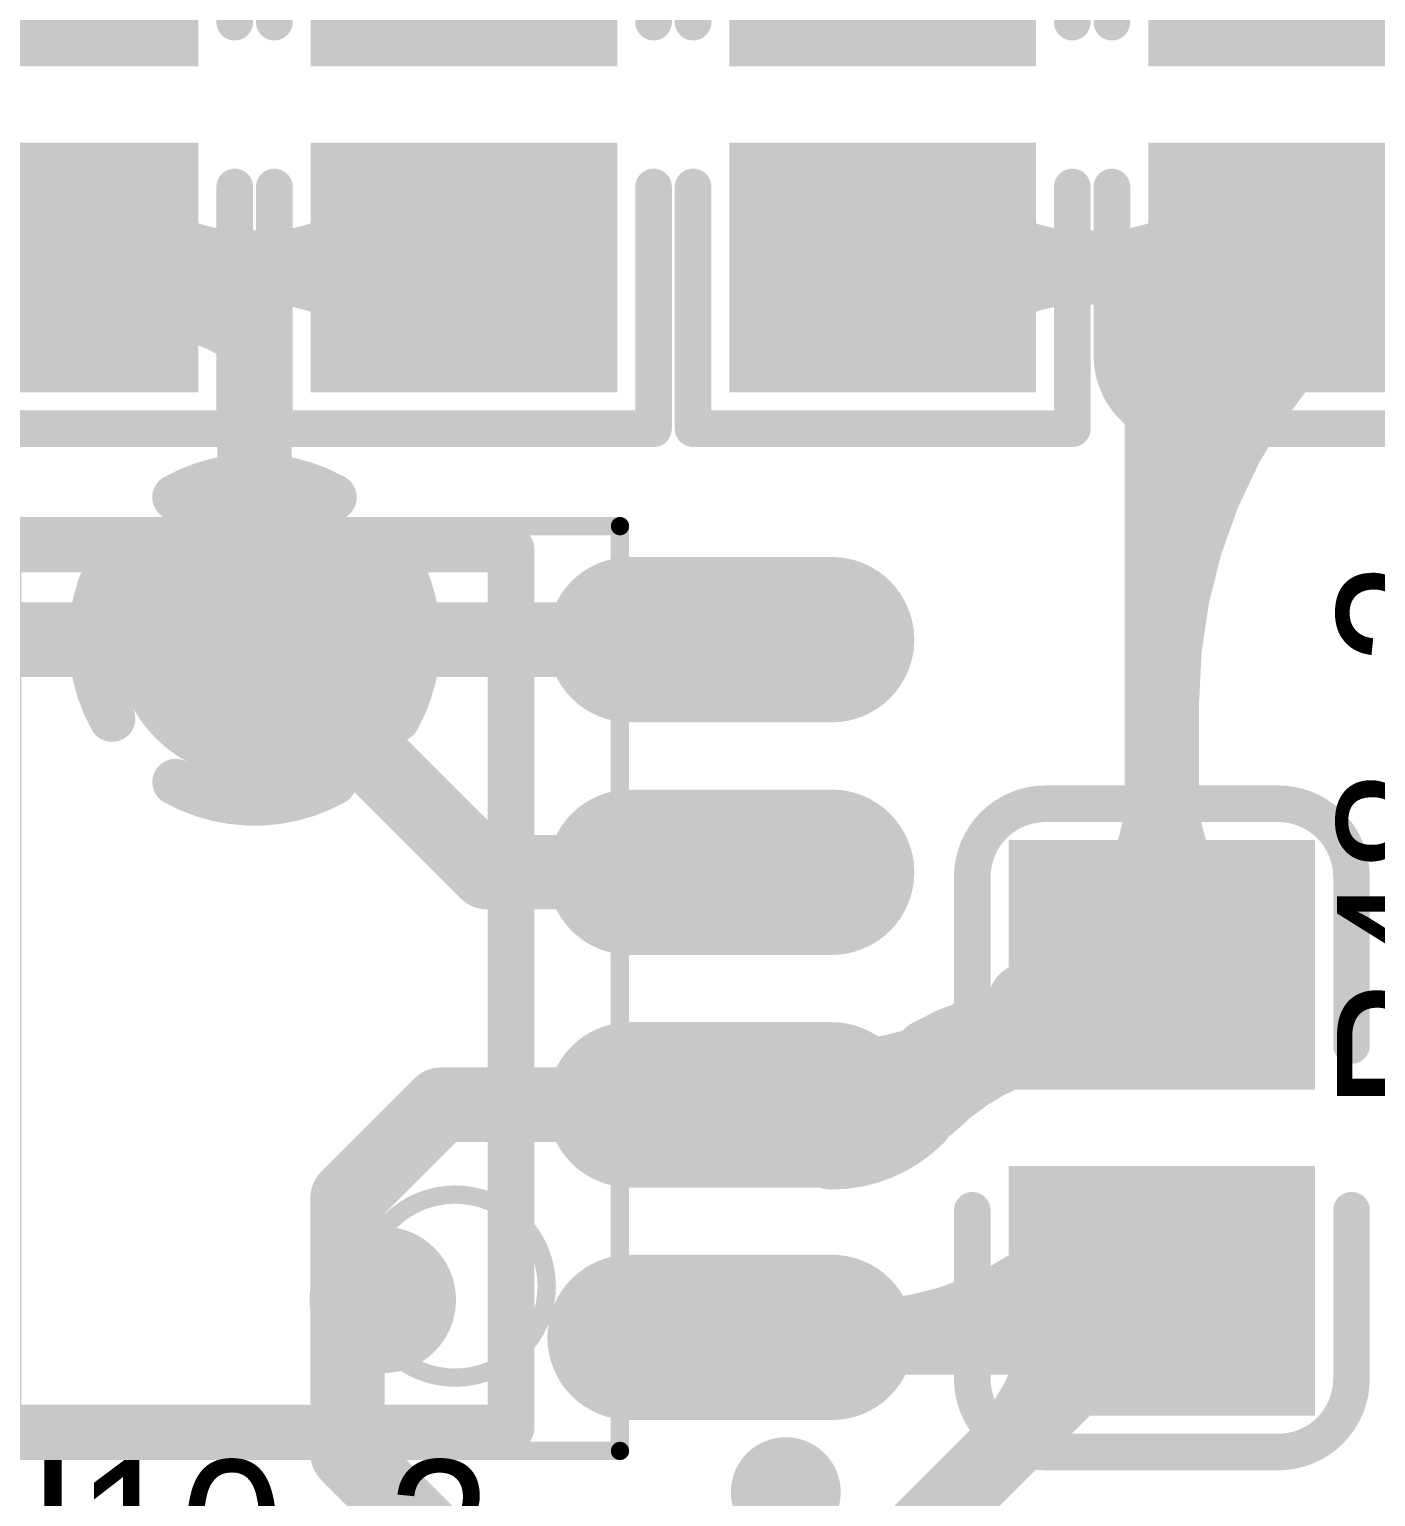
# Model space of a CAD drawing. Header units: millimetres. Extents: x 3.32 to 12.49, y 5.66 to 10.73.
# Drawn here: x 7.261 to 7.5503, y 8.4108 to 8.7263 of the extents above; entities that cross this region are included whole.
import ezdxf

# ---------------------------------------------------------------- set-up
doc = ezdxf.new("R2010")
doc.units = ezdxf.units.MM
doc.header["$MEASUREMENT"] = 0
for name, color, linetype in [('BottomLayer', 5, 'Continuous'), ('InternalPlane1', 76, 'Continuous'), ('InternalPlane2', 16, 'Continuous'), ('Mechanical13', 56, 'Continuous'), ('MultiLayer', 9, 'Continuous'), ('TopLayer', 1, 'Continuous'), ('TopOverlay', 2, 'Continuous'), ('TopPaste', 8, 'Continuous'), ('TopSolder', 216, 'Continuous'), ('ViaHoleLayer', 16, 'Continuous')]:
    doc.layers.add(name, color=color, linetype=linetype)

# ---------------------------------------------------------------- blocks, each defined once
blk = doc.blocks.new('SOIC_8_150____7')
at = {"layer": 'Mechanical13', "const_width": 0.00394}
for points in [[(-0.09941, 0.07854), (0.09941, 0.07854)], [(-0.09941, 0.07854), (-0.09941, -0.07854)], [(0.09941, 0.07854), (0.09941, -0.07854)], [(-0.09941, -0.07854), (0.09941, -0.07854)]]:
    blk.add_lwpolyline(points, dxfattribs=at)
at = {"layer": 'Mechanical13'}
for points, const_width in [([(-0.10039, 0.07854, 1), (-0.09843, 0.07854, 1)], 0.00197), ([(-0.10039, 0.07854, 1), (-0.09843, 0.07854, 1)], 0.00197), ([(0.09843, 0.07854, 1), (0.10039, 0.07854, 1)], 0.00197), ([(0.09843, 0.07854, 1), (0.10039, 0.07854, 1)], 0.00197), ([(-0.04429, -0.04311, 1), (-0.08366, -0.04311, 1)], 0.00394), ([(-0.08465, -0.04311, 1), (-0.08268, -0.04311, 1)], 0.00197), ([(-0.04528, -0.04311, 1), (-0.04331, -0.04311, 1)], 0.00197), ([(-0.10039, -0.07854, 1), (-0.09843, -0.07854, 1)], 0.00197), ([(-0.10039, -0.07854, 1), (-0.09843, -0.07854, 1)], 0.00197), ([(0.09843, -0.07854, 1), (0.10039, -0.07854, 1)], 0.00197), ([(0.09843, -0.07854, 1), (0.10039, -0.07854, 1)], 0.00197)]:
    blk.add_lwpolyline(points, format="xyb", close=True, dxfattribs=dict(at, const_width=const_width))
at = {"layer": 'TopLayer', "const_width": 0.02756}
for points in [[(-0.075, 0.08071), (-0.075, 0.12402)], [(-0.025, 0.08071), (-0.025, 0.12402)], [(0.025, 0.08071), (0.025, 0.12402)], [(0.075, 0.08071), (0.075, 0.12402)], [(-0.075, -0.12402), (-0.075, -0.08071)], [(-0.025, -0.12402), (-0.025, -0.08071)], [(0.025, -0.12402), (0.025, -0.08071)], [(0.075, -0.12402), (0.075, -0.08071)]]:
    blk.add_lwpolyline(points, dxfattribs=at)
at = {"layer": 'TopLayer', "const_width": 0.01378}
for points in [[(-0.08189, 0.12402, 1), (-0.06811, 0.12402, 1)], [(-0.03189, 0.12402, 1), (-0.01811, 0.12402, 1)], [(0.01811, 0.12402, 1), (0.03189, 0.12402, 1)], [(0.06811, 0.12402, 1), (0.08189, 0.12402, 1)], [(-0.08189, 0.08071, 1), (-0.06811, 0.08071, 1)], [(-0.03189, 0.08071, 1), (-0.01811, 0.08071, 1)], [(0.01811, 0.08071, 1), (0.03189, 0.08071, 1)], [(0.06811, 0.08071, 1), (0.08189, 0.08071, 1)], [(-0.08189, -0.08071, 1), (-0.06811, -0.08071, 1)], [(-0.03189, -0.08071, 1), (-0.01811, -0.08071, 1)], [(0.01811, -0.08071, 1), (0.03189, -0.08071, 1)], [(0.06811, -0.08071, 1), (0.08189, -0.08071, 1)], [(-0.08189, -0.12402, 1), (-0.06811, -0.12402, 1)], [(-0.03189, -0.12402, 1), (-0.01811, -0.12402, 1)], [(0.01811, -0.12402, 1), (0.03189, -0.12402, 1)], [(0.06811, -0.12402, 1), (0.08189, -0.12402, 1)]]:
    blk.add_lwpolyline(points, format="xyb", close=True, dxfattribs=at)
at = {"layer": 'TopOverlay', "const_width": 0.01}
for points in [[(-0.09449, 0.05512), (0.09449, 0.05512)], [(-0.09449, 0.05512), (-0.09449, -0.05512)], [(0.09449, 0.05512), (0.09449, -0.05512)], [(-0.09449, -0.05512), (0.09449, -0.05512)]]:
    blk.add_lwpolyline(points, dxfattribs=at)
at = {"layer": 'TopOverlay'}
for points, const_width in [([(-0.09699, 0.05512, 1), (-0.09199, 0.05512, 1)], 0.005), ([(-0.09699, 0.05512, 1), (-0.09199, 0.05512, 1)], 0.005), ([(0.09199, 0.05512, 1), (0.09699, 0.05512, 1)], 0.005), ([(0.09199, 0.05512, 1), (0.09699, 0.05512, 1)], 0.005), ([(-0.05906, -0.02756, 1), (-0.0748, -0.02756, 1)], 0.01575), ([(-0.07874, -0.02756, 1), (-0.07087, -0.02756, 1)], 0.00787), ([(-0.06299, -0.02756, 1), (-0.05512, -0.02756, 1)], 0.00787), ([(-0.09699, -0.05512, 1), (-0.09199, -0.05512, 1)], 0.005), ([(-0.09699, -0.05512, 1), (-0.09199, -0.05512, 1)], 0.005), ([(0.09199, -0.05512, 1), (0.09699, -0.05512, 1)], 0.005), ([(0.09199, -0.05512, 1), (0.09699, -0.05512, 1)], 0.005), ([(-0.10236, -0.11417, 1), (-0.11417, -0.11417, 1)], 0.01181), ([(-0.11713, -0.11417, 1), (-0.11122, -0.11417, 1)], 0.00591), ([(-0.10531, -0.11417, 1), (-0.09941, -0.11417, 1)], 0.00591)]:
    blk.add_lwpolyline(points, format="xyb", close=True, dxfattribs=dict(at, const_width=const_width))
at = {"layer": 'TopPaste', "const_width": 0.02756}
for points in [[(-0.075, 0.08071), (-0.075, 0.12402)], [(-0.025, 0.08071), (-0.025, 0.12402)], [(0.025, 0.08071), (0.025, 0.12402)], [(0.075, 0.08071), (0.075, 0.12402)], [(-0.075, -0.12402), (-0.075, -0.08071)], [(-0.025, -0.12402), (-0.025, -0.08071)], [(0.025, -0.12402), (0.025, -0.08071)], [(0.075, -0.12402), (0.075, -0.08071)]]:
    blk.add_lwpolyline(points, dxfattribs=at)
at = {"layer": 'TopPaste', "const_width": 0.01378}
for points in [[(-0.08189, 0.12402, 1), (-0.06811, 0.12402, 1)], [(-0.03189, 0.12402, 1), (-0.01811, 0.12402, 1)], [(0.01811, 0.12402, 1), (0.03189, 0.12402, 1)], [(0.06811, 0.12402, 1), (0.08189, 0.12402, 1)], [(-0.08189, 0.08071, 1), (-0.06811, 0.08071, 1)], [(-0.03189, 0.08071, 1), (-0.01811, 0.08071, 1)], [(0.01811, 0.08071, 1), (0.03189, 0.08071, 1)], [(0.06811, 0.08071, 1), (0.08189, 0.08071, 1)], [(-0.08189, -0.08071, 1), (-0.06811, -0.08071, 1)], [(-0.03189, -0.08071, 1), (-0.01811, -0.08071, 1)], [(0.01811, -0.08071, 1), (0.03189, -0.08071, 1)], [(0.06811, -0.08071, 1), (0.08189, -0.08071, 1)], [(-0.08189, -0.12402, 1), (-0.06811, -0.12402, 1)], [(-0.03189, -0.12402, 1), (-0.01811, -0.12402, 1)], [(0.01811, -0.12402, 1), (0.03189, -0.12402, 1)], [(0.06811, -0.12402, 1), (0.08189, -0.12402, 1)]]:
    blk.add_lwpolyline(points, format="xyb", close=True, dxfattribs=at)
at = {"layer": 'TopSolder', "const_width": 0.03556}
for points in [[(-0.075, 0.08071), (-0.075, 0.12402)], [(-0.025, 0.08071), (-0.025, 0.12402)], [(0.025, 0.08071), (0.025, 0.12402)], [(0.075, 0.08071), (0.075, 0.12402)], [(-0.075, -0.12402), (-0.075, -0.08071)], [(-0.025, -0.12402), (-0.025, -0.08071)], [(0.025, -0.12402), (0.025, -0.08071)], [(0.075, -0.12402), (0.075, -0.08071)]]:
    blk.add_lwpolyline(points, dxfattribs=at)
at = {"layer": 'TopSolder', "const_width": 0.01778}
for points in [[(-0.08389, 0.12402, 1), (-0.06611, 0.12402, 1)], [(-0.03389, 0.12402, 1), (-0.01611, 0.12402, 1)], [(0.01611, 0.12402, 1), (0.03389, 0.12402, 1)], [(0.06611, 0.12402, 1), (0.08389, 0.12402, 1)], [(-0.08389, 0.08071, 1), (-0.06611, 0.08071, 1)], [(-0.03389, 0.08071, 1), (-0.01611, 0.08071, 1)], [(0.01611, 0.08071, 1), (0.03389, 0.08071, 1)], [(0.06611, 0.08071, 1), (0.08389, 0.08071, 1)], [(-0.08389, -0.08071, 1), (-0.06611, -0.08071, 1)], [(-0.03389, -0.08071, 1), (-0.01611, -0.08071, 1)], [(0.01611, -0.08071, 1), (0.03389, -0.08071, 1)], [(0.06611, -0.08071, 1), (0.08389, -0.08071, 1)], [(-0.08389, -0.12402, 1), (-0.06611, -0.12402, 1)], [(-0.03389, -0.12402, 1), (-0.01611, -0.12402, 1)], [(0.01611, -0.12402, 1), (0.03389, -0.12402, 1)], [(0.06611, -0.12402, 1), (0.08389, -0.12402, 1)]]:
    blk.add_lwpolyline(points, format="xyb", close=True, dxfattribs=at)
blk = doc.blocks.new('0805_R_33')
at = {"layer": 'TopLayer'}
for points in [[(-0.05787, -0.02894), (-0.0122, -0.02894), (-0.05787, 0.02894), (-0.0122, 0.02894)], [(0.0122, -0.02894), (0.05787, -0.02894), (0.0122, 0.02894), (0.05787, 0.02894)]]:
    blk.add_solid(points, dxfattribs=at)
at = {"layer": 'TopOverlay', "const_width": 0.00787}
for points in [[(-0.06968, 0.04075), (-0.06968, -0.04075)], [(-0.06968, 0.04075), (-0.01772, 0.04075)], [(0.01772, 0.04075), (0.06968, 0.04075)], [(0.06968, 0.04075), (0.06968, -0.04075)], [(-0.06968, -0.04075), (-0.01772, -0.04075)], [(0.01772, -0.04075), (0.06968, -0.04075)]]:
    blk.add_lwpolyline(points, dxfattribs=at)
at = {"layer": 'TopOverlay', "const_width": 0.00394}
for points in [[(-0.07165, 0.04075, 1), (-0.06772, 0.04075, 1)], [(-0.07165, 0.04075, 1), (-0.06772, 0.04075, 1)], [(-0.01969, 0.04075, 1), (-0.01575, 0.04075, 1)], [(0.01575, 0.04075, 1), (0.01969, 0.04075, 1)], [(0.06772, 0.04075, 1), (0.07165, 0.04075, 1)], [(0.06772, 0.04075, 1), (0.07165, 0.04075, 1)], [(-0.07165, -0.04075, 1), (-0.06772, -0.04075, 1)], [(-0.07165, -0.04075, 1), (-0.06772, -0.04075, 1)], [(-0.01969, -0.04075, 1), (-0.01575, -0.04075, 1)], [(0.01575, -0.04075, 1), (0.01969, -0.04075, 1)], [(0.06772, -0.04075, 1), (0.07165, -0.04075, 1)], [(0.06772, -0.04075, 1), (0.07165, -0.04075, 1)]]:
    blk.add_lwpolyline(points, format="xyb", close=True, dxfattribs=at)
at = {"layer": 'TopPaste'}
for points in [[(-0.05787, -0.02894), (-0.0122, -0.02894), (-0.05787, 0.02894), (-0.0122, 0.02894)], [(0.0122, -0.02894), (0.05787, -0.02894), (0.0122, 0.02894), (0.05787, 0.02894)]]:
    blk.add_solid(points, dxfattribs=at)
at = {"layer": 'TopSolder'}
for points in [[(-0.06187, -0.03294), (-0.0082, -0.03294), (-0.06187, 0.03294), (-0.0082, 0.03294)], [(0.0082, -0.03294), (0.06187, -0.03294), (0.0082, 0.03294), (0.06187, 0.03294)]]:
    blk.add_solid(points, dxfattribs=at)
blk = doc.blocks.new('0805_R_35')
at = {"layer": 'TopLayer'}
for points in [[(-0.05787, -0.02894), (-0.0122, -0.02894), (-0.05787, 0.02894), (-0.0122, 0.02894)], [(0.0122, -0.02894), (0.05787, -0.02894), (0.0122, 0.02894), (0.05787, 0.02894)]]:
    blk.add_solid(points, dxfattribs=at)
at = {"layer": 'TopOverlay', "const_width": 0.00787}
for points in [[(-0.06968, 0.04075), (-0.06968, -0.04075)], [(-0.06968, 0.04075), (-0.01772, 0.04075)], [(0.01772, 0.04075), (0.06968, 0.04075)], [(0.06968, 0.04075), (0.06968, -0.04075)], [(-0.06968, -0.04075), (-0.01772, -0.04075)], [(0.01772, -0.04075), (0.06968, -0.04075)]]:
    blk.add_lwpolyline(points, dxfattribs=at)
at = {"layer": 'TopOverlay', "const_width": 0.00394}
for points in [[(-0.07165, 0.04075, 1), (-0.06772, 0.04075, 1)], [(-0.07165, 0.04075, 1), (-0.06772, 0.04075, 1)], [(-0.01969, 0.04075, 1), (-0.01575, 0.04075, 1)], [(0.01575, 0.04075, 1), (0.01969, 0.04075, 1)], [(0.06772, 0.04075, 1), (0.07165, 0.04075, 1)], [(0.06772, 0.04075, 1), (0.07165, 0.04075, 1)], [(-0.07165, -0.04075, 1), (-0.06772, -0.04075, 1)], [(-0.07165, -0.04075, 1), (-0.06772, -0.04075, 1)], [(-0.01969, -0.04075, 1), (-0.01575, -0.04075, 1)], [(0.01575, -0.04075, 1), (0.01969, -0.04075, 1)], [(0.06772, -0.04075, 1), (0.07165, -0.04075, 1)], [(0.06772, -0.04075, 1), (0.07165, -0.04075, 1)]]:
    blk.add_lwpolyline(points, format="xyb", close=True, dxfattribs=at)
at = {"layer": 'TopPaste'}
for points in [[(-0.05787, -0.02894), (-0.0122, -0.02894), (-0.05787, 0.02894), (-0.0122, 0.02894)], [(0.0122, -0.02894), (0.05787, -0.02894), (0.0122, 0.02894), (0.05787, 0.02894)]]:
    blk.add_solid(points, dxfattribs=at)
at = {"layer": 'TopSolder'}
for points in [[(-0.06187, -0.03294), (-0.0082, -0.03294), (-0.06187, 0.03294), (-0.0082, 0.03294)], [(0.0082, -0.03294), (0.06187, -0.03294), (0.0082, 0.03294), (0.06187, 0.03294)]]:
    blk.add_solid(points, dxfattribs=at)
blk = doc.blocks.new('0805_R_38')
at = {"layer": 'TopLayer'}
for points in [[(-0.05787, -0.02894), (-0.0122, -0.02894), (-0.05787, 0.02894), (-0.0122, 0.02894)], [(0.0122, -0.02894), (0.05787, -0.02894), (0.0122, 0.02894), (0.05787, 0.02894)]]:
    blk.add_solid(points, dxfattribs=at)
at = {"layer": 'TopOverlay', "const_width": 0.00787}
for points in [[(-0.06968, 0.04075), (-0.06968, -0.04075)], [(-0.06968, 0.04075), (-0.01772, 0.04075)], [(0.01772, 0.04075), (0.06968, 0.04075)], [(0.06968, 0.04075), (0.06968, -0.04075)], [(-0.06968, -0.04075), (-0.01772, -0.04075)], [(0.01772, -0.04075), (0.06968, -0.04075)]]:
    blk.add_lwpolyline(points, dxfattribs=at)
at = {"layer": 'TopOverlay', "const_width": 0.00394}
for points in [[(-0.07165, 0.04075, 1), (-0.06772, 0.04075, 1)], [(-0.07165, 0.04075, 1), (-0.06772, 0.04075, 1)], [(-0.01969, 0.04075, 1), (-0.01575, 0.04075, 1)], [(0.01575, 0.04075, 1), (0.01969, 0.04075, 1)], [(0.06772, 0.04075, 1), (0.07165, 0.04075, 1)], [(0.06772, 0.04075, 1), (0.07165, 0.04075, 1)], [(-0.07165, -0.04075, 1), (-0.06772, -0.04075, 1)], [(-0.07165, -0.04075, 1), (-0.06772, -0.04075, 1)], [(-0.01969, -0.04075, 1), (-0.01575, -0.04075, 1)], [(0.01575, -0.04075, 1), (0.01969, -0.04075, 1)], [(0.06772, -0.04075, 1), (0.07165, -0.04075, 1)], [(0.06772, -0.04075, 1), (0.07165, -0.04075, 1)]]:
    blk.add_lwpolyline(points, format="xyb", close=True, dxfattribs=at)
at = {"layer": 'TopPaste'}
for points in [[(-0.05787, -0.02894), (-0.0122, -0.02894), (-0.05787, 0.02894), (-0.0122, 0.02894)], [(0.0122, -0.02894), (0.05787, -0.02894), (0.0122, 0.02894), (0.05787, 0.02894)]]:
    blk.add_solid(points, dxfattribs=at)
at = {"layer": 'TopSolder'}
for points in [[(-0.06187, -0.03294), (-0.0082, -0.03294), (-0.06187, 0.03294), (-0.0082, 0.03294)], [(0.0082, -0.03294), (0.06187, -0.03294), (0.0082, 0.03294), (0.06187, 0.03294)]]:
    blk.add_solid(points, dxfattribs=at)
blk = doc.blocks.new('0805_C_73')
at = {"layer": 'TopLayer'}
for points in [[(-0.05787, -0.02894), (-0.0122, -0.02894), (-0.05787, 0.02894), (-0.0122, 0.02894)], [(0.0122, -0.02894), (0.05787, -0.02894), (0.0122, 0.02894), (0.05787, 0.02894)]]:
    blk.add_solid(points, dxfattribs=at)
at = {"layer": 'TopOverlay', "const_width": 0.00787}
for points in [[(-0.06969, 0.025, -0.414214), (-0.05394, 0.04075)], [(0.05394, 0.04075, -0.414213), (0.06969, 0.025)], [(-0.05394, -0.04075, -0.414213), (-0.06969, -0.025)], [(0.06968, -0.025, -0.414214), (0.05394, -0.04075)]]:
    blk.add_lwpolyline(points, format="xyb", dxfattribs=at)
for points in [[(-0.01772, 0.04075), (-0.05394, 0.04075)], [(0.05394, 0.04075), (0.01772, 0.04075)], [(-0.06969, -0.025), (-0.06969, 0.025)], [(0.06968, -0.025), (0.06968, 0.025)], [(-0.01772, -0.04075), (-0.05394, -0.04075)], [(0.05394, -0.04075), (0.01772, -0.04075)]]:
    blk.add_lwpolyline(points, dxfattribs=at)
at = {"layer": 'TopOverlay', "const_width": 0.00394}
for points in [[(-0.05591, 0.04075, 1), (-0.05197, 0.04075, 1)], [(-0.05591, 0.04075, 1), (-0.05197, 0.04075, 1)], [(-0.01969, 0.04075, 1), (-0.01575, 0.04075, 1)], [(0.01575, 0.04075, 1), (0.01969, 0.04075, 1)], [(0.05197, 0.04075, 1), (0.05591, 0.04075, 1)], [(0.05197, 0.04075, 1), (0.05591, 0.04075, 1)], [(-0.07165, 0.025, 1), (-0.06772, 0.025, 1)], [(-0.07165, 0.025, 1), (-0.06772, 0.025, 1)], [(0.06772, 0.025, 1), (0.07165, 0.025, 1)], [(0.06772, 0.025, 1), (0.07165, 0.025, 1)], [(-0.07165, -0.025, 1), (-0.06772, -0.025, 1)], [(-0.07165, -0.025, 1), (-0.06772, -0.025, 1)], [(0.06772, -0.025, 1), (0.07165, -0.025, 1)], [(0.06772, -0.025, 1), (0.07165, -0.025, 1)], [(-0.05591, -0.04075, 1), (-0.05197, -0.04075, 1)], [(-0.05591, -0.04075, 1), (-0.05197, -0.04075, 1)], [(-0.01969, -0.04075, 1), (-0.01575, -0.04075, 1)], [(0.01575, -0.04075, 1), (0.01969, -0.04075, 1)], [(0.05197, -0.04075, 1), (0.05591, -0.04075, 1)], [(0.05197, -0.04075, 1), (0.05591, -0.04075, 1)]]:
    blk.add_lwpolyline(points, format="xyb", close=True, dxfattribs=at)
at = {"layer": 'TopPaste'}
for points in [[(-0.05787, -0.02894), (-0.0122, -0.02894), (-0.05787, 0.02894), (-0.0122, 0.02894)], [(0.0122, -0.02894), (0.05787, -0.02894), (0.0122, 0.02894), (0.05787, 0.02894)]]:
    blk.add_solid(points, dxfattribs=at)
at = {"layer": 'TopSolder'}
for points in [[(-0.06187, -0.03294), (-0.0082, -0.03294), (-0.06187, 0.03294), (-0.0082, 0.03294)], [(0.0082, -0.03294), (0.06187, -0.03294), (0.0082, 0.03294), (0.06187, 0.03294)]]:
    blk.add_solid(points, dxfattribs=at)
blk = doc.blocks.new('0805_C_74')
at = {"layer": 'TopLayer'}
for points in [[(-0.05787, -0.02894), (-0.0122, -0.02894), (-0.05787, 0.02894), (-0.0122, 0.02894)], [(0.0122, -0.02894), (0.05787, -0.02894), (0.0122, 0.02894), (0.05787, 0.02894)]]:
    blk.add_solid(points, dxfattribs=at)
at = {"layer": 'TopOverlay', "const_width": 0.00787}
for points in [[(-0.06969, 0.025, -0.414214), (-0.05394, 0.04075)], [(0.05394, 0.04075, -0.414213), (0.06969, 0.025)], [(-0.05394, -0.04075, -0.414213), (-0.06969, -0.025)], [(0.06968, -0.025, -0.414214), (0.05394, -0.04075)]]:
    blk.add_lwpolyline(points, format="xyb", dxfattribs=at)
for points in [[(-0.01772, 0.04075), (-0.05394, 0.04075)], [(0.05394, 0.04075), (0.01772, 0.04075)], [(-0.06969, -0.025), (-0.06969, 0.025)], [(0.06968, -0.025), (0.06968, 0.025)], [(-0.01772, -0.04075), (-0.05394, -0.04075)], [(0.05394, -0.04075), (0.01772, -0.04075)]]:
    blk.add_lwpolyline(points, dxfattribs=at)
at = {"layer": 'TopOverlay', "const_width": 0.00394}
for points in [[(-0.05591, 0.04075, 1), (-0.05197, 0.04075, 1)], [(-0.05591, 0.04075, 1), (-0.05197, 0.04075, 1)], [(-0.01969, 0.04075, 1), (-0.01575, 0.04075, 1)], [(0.01575, 0.04075, 1), (0.01969, 0.04075, 1)], [(0.05197, 0.04075, 1), (0.05591, 0.04075, 1)], [(0.05197, 0.04075, 1), (0.05591, 0.04075, 1)], [(-0.07165, 0.025, 1), (-0.06772, 0.025, 1)], [(-0.07165, 0.025, 1), (-0.06772, 0.025, 1)], [(0.06772, 0.025, 1), (0.07165, 0.025, 1)], [(0.06772, 0.025, 1), (0.07165, 0.025, 1)], [(-0.07165, -0.025, 1), (-0.06772, -0.025, 1)], [(-0.07165, -0.025, 1), (-0.06772, -0.025, 1)], [(0.06772, -0.025, 1), (0.07165, -0.025, 1)], [(0.06772, -0.025, 1), (0.07165, -0.025, 1)], [(-0.05591, -0.04075, 1), (-0.05197, -0.04075, 1)], [(-0.05591, -0.04075, 1), (-0.05197, -0.04075, 1)], [(-0.01969, -0.04075, 1), (-0.01575, -0.04075, 1)], [(0.01575, -0.04075, 1), (0.01969, -0.04075, 1)], [(0.05197, -0.04075, 1), (0.05591, -0.04075, 1)], [(0.05197, -0.04075, 1), (0.05591, -0.04075, 1)]]:
    blk.add_lwpolyline(points, format="xyb", close=True, dxfattribs=at)
at = {"layer": 'TopPaste'}
for points in [[(-0.05787, -0.02894), (-0.0122, -0.02894), (-0.05787, 0.02894), (-0.0122, 0.02894)], [(0.0122, -0.02894), (0.05787, -0.02894), (0.0122, 0.02894), (0.05787, 0.02894)]]:
    blk.add_solid(points, dxfattribs=at)
at = {"layer": 'TopSolder'}
for points in [[(-0.06187, -0.03294), (-0.0082, -0.03294), (-0.06187, 0.03294), (-0.0082, 0.03294)], [(0.0082, -0.03294), (0.06187, -0.03294), (0.0082, 0.03294), (0.06187, 0.03294)]]:
    blk.add_solid(points, dxfattribs=at)

msp = doc.modelspace()

# ---------------------------------------------------------------- linework, layer by layer
at = {"layer": 'BottomLayer', "const_width": 0.02}
msp.add_lwpolyline([(7.29937, 8.59504, 1), (7.31937, 8.59504, 1)], format="xyb", close=True, dxfattribs=at)
at = {"layer": 'InternalPlane1', "const_width": 0.01}
for points in [[(7.2924, 8.62565, -0.258618), (7.32634, 8.62565)], [(7.27876, 8.57807, -0.258618), (7.27876, 8.61201)], [(7.33998, 8.61201, -0.258618), (7.33998, 8.57807)], [(7.32634, 8.56443, -0.258618), (7.2924, 8.56443)]]:
    msp.add_lwpolyline(points, format="xyb", dxfattribs=at)
at = {"layer": 'InternalPlane1', "const_width": 0.005}
for points in [[(7.2899, 8.62565, 1), (7.2949, 8.62565, 1)], [(7.32384, 8.62565, 1), (7.32884, 8.62565, 1)], [(7.27626, 8.61201, 1), (7.28126, 8.61201, 1)], [(7.33748, 8.61201, 1), (7.34248, 8.61201, 1)], [(7.27626, 8.57807, 1), (7.28126, 8.57807, 1)], [(7.33748, 8.57807, 1), (7.34248, 8.57807, 1)], [(7.2899, 8.56443, 1), (7.2949, 8.56443, 1)], [(7.32384, 8.56443, 1), (7.32884, 8.56443, 1)]]:
    msp.add_lwpolyline(points, format="xyb", close=True, dxfattribs=at)
at = {"layer": 'InternalPlane2', "const_width": 0.03}
msp.add_lwpolyline([(7.29437, 8.59504, 1), (7.32437, 8.59504, 1)], format="xyb", close=True, dxfattribs=at)
at = {"layer": 'MultiLayer', "const_width": 0.02}
msp.add_lwpolyline([(7.29937, 8.59504, 1), (7.31937, 8.59504, 1)], format="xyb", close=True, dxfattribs=at)
at = {"layer": 'TopLayer', "const_width": 0.016}
for points in [[(7.50437, 8.65879, -0.198912), (7.51613, 8.68718)], [(7.30629, 8.67504, -0.198912), (7.28096, 8.68553)], [(7.33778, 8.68553, -0.198912), (7.31245, 8.67504)], [(7.48629, 8.67504, -0.198912), (7.46096, 8.68553)], [(7.51778, 8.68553, -0.198912), (7.49245, 8.67504)], [(7.51621, 8.68369, -0.241695), (7.49937, 8.67504)], [(7.51621, 8.68369, -0.241695), (7.49937, 8.67504)], [(7.26981, 8.676, -0.361822), (7.29578, 8.67363)], [(7.29437, 8.67504, -0.28515), (7.28377, 8.68162)], [(7.28096, 8.66455, -0.198912), (7.30629, 8.67504)], [(7.28377, 8.66846, -0.28515), (7.29437, 8.67504)], [(7.31245, 8.67504, -0.198912), (7.33778, 8.66455)], [(7.46096, 8.66455, -0.198912), (7.48629, 8.67504)], [(7.49245, 8.67504, -0.198912), (7.51778, 8.66455)], [(7.49937, 8.67504, -0.241695), (7.51621, 8.66639)], [(7.49937, 8.67504, -0.241695), (7.51621, 8.66639)], [(7.50437, 8.62016, -0.198912), (7.52744, 8.67586)], [(7.27889, 8.66282, -0.361822), (7.30937, 8.66004)], [(7.50437, 8.58153, -0.198912), (7.53876, 8.66455)], [(7.30937, 8.62401, -0.198912), (7.30088, 8.60352)], [(7.31786, 8.60352, -0.198912), (7.30937, 8.62401)], [(7.30088, 8.60352, -0.198912), (7.2804, 8.59504)], [(7.33834, 8.59504, -0.198912), (7.31786, 8.60352)], [(7.38599, 8.59913, -0.198912), (7.37613, 8.59504)], [(7.2804, 8.59504, -0.198912), (7.30088, 8.58655)], [(7.31786, 8.58655, -0.198912), (7.33834, 8.59504)], [(7.32986, 8.57455, -0.198912), (7.32137, 8.59504)], [(7.37613, 8.59504, -0.198912), (7.38599, 8.59095)], [(7.30937, 8.58304, -0.198912), (7.32986, 8.57455)], [(7.50437, 8.56093, -0.198912), (7.49388, 8.53561)], [(7.51486, 8.53561, -0.198912), (7.50437, 8.56093)], [(7.38599, 8.54913, -0.198912), (7.37613, 8.54504)], [(7.37613, 8.54504, -0.198912), (7.38599, 8.54095)], [(7.48394, 8.52896, -0.198912), (7.47511, 8.51746)], [(7.47907, 8.51974, -0.198912), (7.43339, 8.50082)], [(7.45445, 8.50553, -0.198912), (7.49443, 8.51079)], [(7.45437, 8.49504, -0.223462), (7.49688, 8.51035)], [(7.38599, 8.49913, -0.198912), (7.37622, 8.49508)], [(7.44734, 8.49504, -0.198912), (7.43747, 8.49913)], [(7.37603, 8.49508, -0.198912), (7.38599, 8.49095)], [(7.43747, 8.49095, -0.198912), (7.44734, 8.49504)], [(7.45176, 8.49243, -0.198912), (7.43339, 8.48482)], [(7.48778, 8.46553, -0.198912), (7.43831, 8.44504)], [(7.48343, 8.45504, -0.198912), (7.46863, 8.4193)], [(7.49909, 8.45422, -0.198912), (7.47694, 8.44504)], [(7.44734, 8.44504, -0.198912), (7.43747, 8.44913)], [(7.43747, 8.44095, -0.198912), (7.44734, 8.44504)], [(7.48336, 8.43403, -0.198912), (7.49827, 8.4402)]]:
    msp.add_lwpolyline(points, format="xyb", dxfattribs=at)
at = {"layer": 'TopLayer'}
for points, const_width in [([(7.51213, 8.68718, 1), (7.52013, 8.68718, 1)], 0.008), ([(7.27696, 8.68553, 1), (7.28496, 8.68553, 1)], 0.008), ([(7.33378, 8.68553, 1), (7.34178, 8.68553, 1)], 0.008), ([(7.45696, 8.68553, 1), (7.46496, 8.68553, 1)], 0.008), ([(7.51221, 8.68369, 1), (7.52021, 8.68369, 1)], 0.008), ([(7.51221, 8.68369, 1), (7.52021, 8.68369, 1)], 0.008), ([(7.51378, 8.68553, 1), (7.52178, 8.68553, 1)], 0.008), ([(7.27977, 8.68162, 1), (7.28777, 8.68162, 1)], 0.008), ([(7.26581, 8.676, 1), (7.27381, 8.676, 1)], 0.008), ([(7.29037, 8.67504, 1), (7.29837, 8.67504, 1)], 0.008), ([(7.29037, 8.67504, 1), (7.29837, 8.67504, 1)], 0.008), ([(7.29037, 8.67504, 1), (7.29837, 8.67504, 1)], 0.008), ([(7.29037, 8.67504, 1), (7.29837, 8.67504, 1)], 0.008), ([(7.29178, 8.67363, 1), (7.29978, 8.67363, 1)], 0.008), ([(7.30229, 8.67504, 1), (7.31029, 8.67504, 1)], 0.008), ([(7.30229, 8.67504, 1), (7.31029, 8.67504, 1)], 0.008), ([(7.30845, 8.67504, 1), (7.31645, 8.67504, 1)], 0.008), ([(7.30845, 8.67504, 1), (7.31645, 8.67504, 1)], 0.008), ([(7.35037, 8.67504, 1), (7.35837, 8.67504, 1)], 0.008), ([(7.44037, 8.67504, 1), (7.44837, 8.67504, 1)], 0.008), ([(7.48229, 8.67504, 1), (7.49029, 8.67504, 1)], 0.008), ([(7.48229, 8.67504, 1), (7.49029, 8.67504, 1)], 0.008), ([(7.48845, 8.67504, 1), (7.49645, 8.67504, 1)], 0.008), ([(7.48845, 8.67504, 1), (7.49645, 8.67504, 1)], 0.008), ([(7.49537, 8.67504, 1), (7.50337, 8.67504, 1)], 0.008), ([(7.49537, 8.67504, 1), (7.50337, 8.67504, 1)], 0.008), ([(7.49537, 8.67504, 1), (7.50337, 8.67504, 1)], 0.008), ([(7.49537, 8.67504, 1), (7.50337, 8.67504, 1)], 0.008), ([(7.49537, 8.67504, 1), (7.50337, 8.67504, 1)], 0.008), ([(7.49537, 8.67504, 1), (7.50337, 8.67504, 1)], 0.008), ([(7.49537, 8.67504, 1), (7.50337, 8.67504, 1)], 0.008), ([(7.52344, 8.67586, 1), (7.53144, 8.67586, 1)], 0.008), ([(7.53037, 8.67504, 1), (7.53837, 8.67504, 1)], 0.008), ([(7.50037, 8.67004, 1), (7.50837, 8.67004, 1)], 0.008), ([(7.50037, 8.67004, 1), (7.50837, 8.67004, 1)], 0.008), ([(7.27977, 8.66846, 1), (7.28777, 8.66846, 1)], 0.008), ([(7.27696, 8.66455, 1), (7.28496, 8.66455, 1)], 0.008), ([(7.33378, 8.66455, 1), (7.34178, 8.66455, 1)], 0.008), ([(7.45696, 8.66455, 1), (7.46496, 8.66455, 1)], 0.008), ([(7.51221, 8.66639, 1), (7.52021, 8.66639, 1)], 0.008), ([(7.51221, 8.66639, 1), (7.52021, 8.66639, 1)], 0.008), ([(7.51378, 8.66455, 1), (7.52178, 8.66455, 1)], 0.008), ([(7.53476, 8.66455, 1), (7.54276, 8.66455, 1)], 0.008), ([(7.27489, 8.66282, 1), (7.28289, 8.66282, 1)], 0.008), ([(7.30537, 8.66004, 1), (7.31337, 8.66004, 1)], 0.008), ([(7.30537, 8.66004, 1), (7.31337, 8.66004, 1)], 0.008), ([(7.30537, 8.66004, 1), (7.31337, 8.66004, 1)], 0.008), ([(7.50037, 8.65879, 1), (7.50837, 8.65879, 1)], 0.008), ([(7.30537, 8.62401, 1), (7.31337, 8.62401, 1)], 0.008), ([(7.30537, 8.62401, 1), (7.31337, 8.62401, 1)], 0.008), ([(7.50037, 8.62016, 1), (7.50837, 8.62016, 1)], 0.008), ([(7.29937, 8.59504, 1), (7.31937, 8.59504, 1)], 0.02), ([(7.29688, 8.60352, 1), (7.30488, 8.60352, 1)], 0.008), ([(7.29688, 8.60352, 1), (7.30488, 8.60352, 1)], 0.008), ([(7.31386, 8.60352, 1), (7.32186, 8.60352, 1)], 0.008), ([(7.31386, 8.60352, 1), (7.32186, 8.60352, 1)], 0.008), ([(7.38199, 8.59913, 1), (7.38999, 8.59913, 1)], 0.008), ([(7.2764, 8.59504, 1), (7.2844, 8.59504, 1)], 0.008), ([(7.2764, 8.59504, 1), (7.2844, 8.59504, 1)], 0.008), ([(7.30537, 8.59504, 1), (7.31337, 8.59504, 1)], 0.008), ([(7.30537, 8.59504, 1), (7.31337, 8.59504, 1)], 0.008), ([(7.30537, 8.59504, 1), (7.31337, 8.59504, 1)], 0.008), ([(7.30537, 8.59504, 1), (7.31337, 8.59504, 1)], 0.008), ([(7.31737, 8.59504, 1), (7.32537, 8.59504, 1)], 0.008), ([(7.33434, 8.59504, 1), (7.34234, 8.59504, 1)], 0.008), ([(7.33434, 8.59504, 1), (7.34234, 8.59504, 1)], 0.008), ([(7.37213, 8.59504, 1), (7.38013, 8.59504, 1)], 0.008), ([(7.37213, 8.59504, 1), (7.38013, 8.59504, 1)], 0.008), ([(7.40773, 8.59504, 1), (7.41573, 8.59504, 1)], 0.008), ([(7.38199, 8.59095, 1), (7.38999, 8.59095, 1)], 0.008), ([(7.29688, 8.58655, 1), (7.30488, 8.58655, 1)], 0.008), ([(7.31386, 8.58655, 1), (7.32186, 8.58655, 1)], 0.008), ([(7.30537, 8.58304, 1), (7.31337, 8.58304, 1)], 0.008), ([(7.50037, 8.58153, 1), (7.50837, 8.58153, 1)], 0.008), ([(7.32586, 8.57455, 1), (7.33386, 8.57455, 1)], 0.008), ([(7.32586, 8.57455, 1), (7.33386, 8.57455, 1)], 0.008), ([(7.50037, 8.56093, 1), (7.50837, 8.56093, 1)], 0.008), ([(7.50037, 8.56093, 1), (7.50837, 8.56093, 1)], 0.008), ([(7.38199, 8.54913, 1), (7.38999, 8.54913, 1)], 0.008), ([(7.35537, 8.54504, 1), (7.36337, 8.54504, 1)], 0.008), ([(7.35537, 8.54504, 1), (7.36337, 8.54504, 1)], 0.008), ([(7.37213, 8.54504, 1), (7.38013, 8.54504, 1)], 0.008), ([(7.37213, 8.54504, 1), (7.38013, 8.54504, 1)], 0.008), ([(7.40773, 8.54504, 1), (7.41573, 8.54504, 1)], 0.008), ([(7.38199, 8.54095, 1), (7.38999, 8.54095, 1)], 0.008), ([(7.48988, 8.53561, 1), (7.49788, 8.53561, 1)], 0.008), ([(7.51086, 8.53561, 1), (7.51886, 8.53561, 1)], 0.008), ([(7.47994, 8.52896, 1), (7.48794, 8.52896, 1)], 0.008), ([(7.48045, 8.52512, 1), (7.48845, 8.52512, 1)], 0.008), ([(7.48045, 8.52512, 1), (7.48845, 8.52512, 1)], 0.008), ([(7.50037, 8.52512, 1), (7.50837, 8.52512, 1)], 0.008), ([(7.50037, 8.52512, 1), (7.50837, 8.52512, 1)], 0.008), ([(7.47507, 8.51974, 1), (7.48307, 8.51974, 1)], 0.008), ([(7.47111, 8.51746, 1), (7.47911, 8.51746, 1)], 0.008), ([(7.49043, 8.51079, 1), (7.49843, 8.51079, 1)], 0.008), ([(7.49288, 8.51035, 1), (7.50088, 8.51035, 1)], 0.008), ([(7.45045, 8.50553, 1), (7.45845, 8.50553, 1)], 0.008), ([(7.42939, 8.50082, 1), (7.43739, 8.50082, 1)], 0.008), ([(7.38199, 8.49913, 1), (7.38999, 8.49913, 1)], 0.008), ([(7.43347, 8.49913, 1), (7.44147, 8.49913, 1)], 0.008), ([(7.34541, 8.49508, 1), (7.35341, 8.49508, 1)], 0.008), ([(7.34541, 8.49508, 1), (7.35341, 8.49508, 1)], 0.008), ([(7.37203, 8.49508, 1), (7.38003, 8.49508, 1)], 0.008), ([(7.37222, 8.49508, 1), (7.38022, 8.49508, 1)], 0.008), ([(7.40769, 8.49508, 1), (7.41569, 8.49508, 1)], 0.008), ([(7.40769, 8.49508, 1), (7.41569, 8.49508, 1)], 0.008), ([(7.40773, 8.49504, 1), (7.41573, 8.49504, 1)], 0.008), ([(7.40773, 8.49504, 1), (7.41573, 8.49504, 1)], 0.008), ([(7.44334, 8.49504, 1), (7.45134, 8.49504, 1)], 0.008), ([(7.44334, 8.49504, 1), (7.45134, 8.49504, 1)], 0.008), ([(7.45037, 8.49504, 1), (7.45837, 8.49504, 1)], 0.008), ([(7.45037, 8.49504, 1), (7.45837, 8.49504, 1)], 0.008), ([(7.45037, 8.49504, 1), (7.45837, 8.49504, 1)], 0.008), ([(7.38199, 8.49095, 1), (7.38999, 8.49095, 1)], 0.008), ([(7.43347, 8.49095, 1), (7.44147, 8.49095, 1)], 0.008), ([(7.44776, 8.49243, 1), (7.45576, 8.49243, 1)], 0.008), ([(7.42939, 8.48482, 1), (7.43739, 8.48482, 1)], 0.008), ([(7.32537, 8.47504, 1), (7.33337, 8.47504, 1)], 0.008), ([(7.32537, 8.47504, 1), (7.33337, 8.47504, 1)], 0.008), ([(7.48378, 8.46553, 1), (7.49178, 8.46553, 1)], 0.008), ([(7.47943, 8.45504, 1), (7.48743, 8.45504, 1)], 0.008), ([(7.49509, 8.45422, 1), (7.50309, 8.45422, 1)], 0.008), ([(7.50037, 8.45504, 1), (7.50837, 8.45504, 1)], 0.008), ([(7.43347, 8.44913, 1), (7.44147, 8.44913, 1)], 0.008), ([(7.39273, 8.44508, 1), (7.40073, 8.44508, 1)], 0.008), ([(7.40773, 8.44508, 1), (7.41573, 8.44508, 1)], 0.008), ([(7.40773, 8.44504, 1), (7.41573, 8.44504, 1)], 0.008), ([(7.43431, 8.44504, 1), (7.44231, 8.44504, 1)], 0.008), ([(7.44334, 8.44504, 1), (7.45134, 8.44504, 1)], 0.008), ([(7.44334, 8.44504, 1), (7.45134, 8.44504, 1)], 0.008), ([(7.47294, 8.44504, 1), (7.48094, 8.44504, 1)], 0.008), ([(7.49037, 8.44504, 1), (7.49837, 8.44504, 1)], 0.008), ([(7.49037, 8.44504, 1), (7.49837, 8.44504, 1)], 0.008), ([(7.49037, 8.44504, 1), (7.49837, 8.44504, 1)], 0.008), ([(7.43347, 8.44095, 1), (7.44147, 8.44095, 1)], 0.008), ([(7.49427, 8.4402, 1), (7.50227, 8.4402, 1)], 0.008), ([(7.47936, 8.43403, 1), (7.48736, 8.43403, 1)], 0.008), ([(7.32537, 8.42004, 1), (7.33337, 8.42004, 1)], 0.008), ([(7.32537, 8.42004, 1), (7.33337, 8.42004, 1)], 0.008), ([(7.46463, 8.4193, 1), (7.47263, 8.4193, 1)], 0.008)]:
    msp.add_lwpolyline(points, format="xyb", close=True, dxfattribs=dict(at, const_width=const_width))
at = {"layer": 'TopLayer', "const_width": 0.016}
for points in [[(7.29437, 8.67504), (7.35437, 8.67504)], [(7.29437, 8.67504), (7.30937, 8.66004)], [(7.44437, 8.67504), (7.49937, 8.67504)], [(7.49937, 8.67504), (7.53437, 8.67504)], [(7.49937, 8.67504), (7.50437, 8.67004)], [(7.50437, 8.52512), (7.50437, 8.67004)], [(7.30937, 8.59504), (7.30937, 8.66004)], [(7.20701, 8.59504), (7.30937, 8.59504)], [(7.30937, 8.59504), (7.41173, 8.59504)], [(7.30937, 8.59504), (7.35937, 8.54504)], [(7.35937, 8.54504), (7.41173, 8.54504)], [(7.45437, 8.49504), (7.48445, 8.52512)], [(7.48445, 8.52512), (7.50437, 8.52512)], [(7.32937, 8.47504), (7.34941, 8.49508)], [(7.34941, 8.49508), (7.41169, 8.49508)], [(7.41169, 8.49508), (7.41173, 8.49504)], [(7.41173, 8.49504), (7.45437, 8.49504)], [(7.32937, 8.42004), (7.32937, 8.47504)], [(7.49437, 8.44504), (7.50437, 8.45504)], [(7.39673, 8.44508), (7.41173, 8.44508)], [(7.41173, 8.44504), (7.49437, 8.44504)], [(7.44697, 8.39764), (7.49437, 8.44504)], [(7.32937, 8.42004), (7.34937, 8.40004)]]:
    msp.add_lwpolyline(points, dxfattribs=at)
at = {"layer": 'ViaHoleLayer', "const_width": 0.01}
msp.add_lwpolyline([(7.30437, 8.59504, 1), (7.31437, 8.59504, 1)], format="xyb", close=True, dxfattribs=at)

# ---------------------------------------------------------------- block references
for name, p, rotation in [('0805_R_38', (7.26437, 8.71008), 90), ('0805_R_33', (7.35437, 8.71008), 90), ('0805_R_35', (7.44437, 8.71008), 90), ('0805_C_73', (7.53437, 8.71008), 270), ('SOIC_8_150____7', (7.30937, 8.52004), 90), ('0805_C_74', (7.50437, 8.49008), 270)]:
    msp.add_blockref(name, p, dxfattribs=dict(rotation=rotation))

# ---------------------------------------------------------------- texts
at = {"layer": 'TopOverlay'}
msp.add_text('R48_2', height=0.03, rotation=90, dxfattribs=at).set_placement((7.57201, 8.49366))
msp.add_text('U10_2', height=0.03, dxfattribs=at).set_placement((7.24201, 8.38866))

doc.saveas('drawing.dxf')
